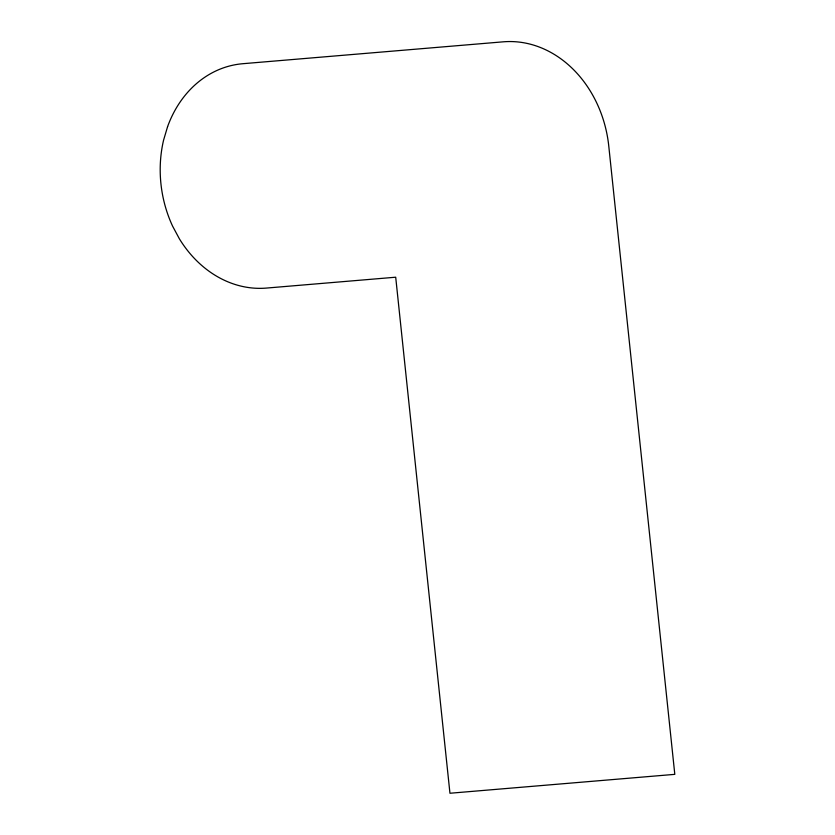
<?xml version="1.0" encoding="UTF-8"?>
<svg xmlns="http://www.w3.org/2000/svg" width="835" height="835" viewBox="0 0 835 835"><rect width="100%" height="100%" fill="white"/><g stroke="black" fill="none" stroke-linecap="round" stroke-linejoin="round"><path stroke-width="1.25" d="M167.595 126.617L163.556 140.238A112.861 93.958 81.3 0 0 172.574 226.097L179.379 238.8A112.861 93.958 81.3 0 0 266.417 288.075L395.707 277.21L449.95 793.25L674.805 774.348L608.778 146.125A112.861 93.958 81.3 0 0 503.296 41.823L242.828 63.71A112.861 93.958 81.3 0 0 167.595 126.617"/></g></svg>
